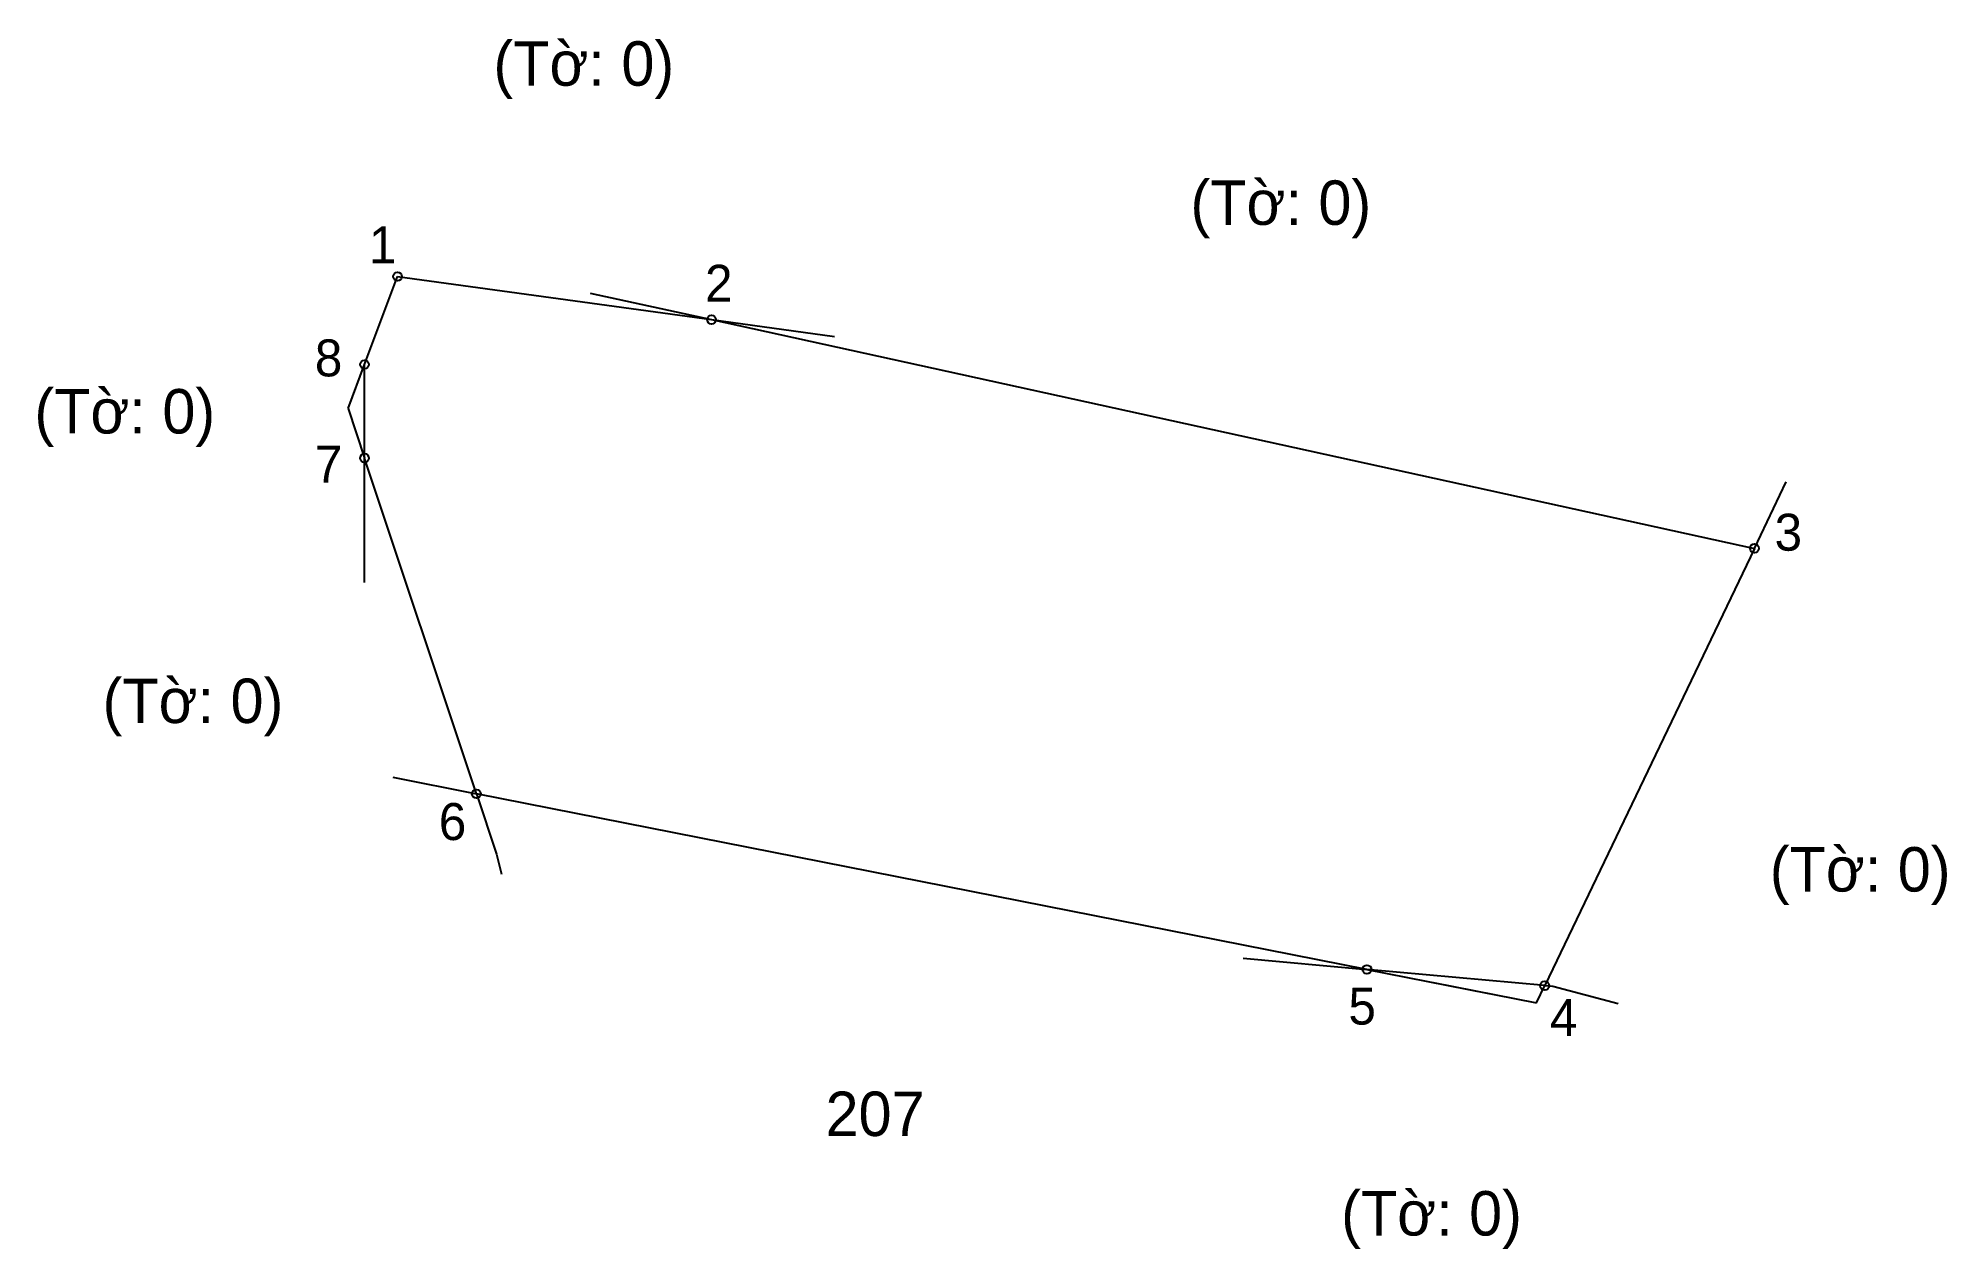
# Model space of a CAD drawing. Extents: x 550181 to 550297, y 1823278 to 1823351.
import ezdxf

# ---------------------------------------------------------------- set-up
doc = ezdxf.new("R2010")
doc.units = 0
for name, color, linetype in [('CanhThua', 7, 'Continuous'), ('MocDinhThua', 7, 'Continuous'), ('NhanTuCan', 7, 'Continuous'), ('RauThua', 7, 'Continuous'), ('SoHieuDinhThua', 7, 'Continuous')]:
    doc.layers.add(name, color=color, linetype=linetype)

msp = doc.modelspace()

# ---------------------------------------------------------------- linework, layer by layer
at = {"layer": 'CanhThua'}
for p, q in [((550201, 1823331.67), (550203, 1823337)), ((550203, 1823337), (550222.02, 1823334.39)), ((550222.02, 1823334.39), (550285.21, 1823320.53)), ((550201, 1823326), (550201, 1823331.67)), ((550207.78, 1823305.66), (550201, 1823326)), ((550285.21, 1823320.53), (550272.5, 1823294.04)), ((550261.73, 1823295.02), (550207.78, 1823305.66)), ((550272.5, 1823294.04), (550261.73, 1823295.02))]:
    msp.add_line(p, q, dxfattribs=at)
at = {"layer": 'MocDinhThua'}
for centre in [(550203, 1823337), (550222.02, 1823334.39), (550201, 1823331.67), (550201, 1823326), (550285.21, 1823320.53), (550207.78, 1823305.66), (550261.73, 1823295.02), (550272.5, 1823294.04)]:
    msp.add_circle(centre, 0.269, dxfattribs=at)
at = {"layer": 'RauThua'}
for p, q in [((550214.67, 1823336), (550222.02, 1823334.39)), ((550222.02, 1823334.39), (550229.48, 1823333.37)), ((550200, 1823329), (550201, 1823331.67)), ((550200, 1823329), (550201, 1823331.67)), ((550200, 1823329), (550201, 1823326)), ((550200, 1823329), (550201, 1823326)), ((550201, 1823318.47), (550201, 1823326)), ((550285.21, 1823320.53), (550287.14, 1823324.56)), ((550285.21, 1823320.53), (550287.14, 1823324.56)), ((550202.72, 1823306.66), (550207.78, 1823305.66)), ((550207.78, 1823305.66), (550209, 1823302)), ((550207.78, 1823305.66), (550209, 1823302)), ((550209, 1823302), (550209.29, 1823300.8)), ((550209, 1823302), (550209.29, 1823300.8)), ((550254.24, 1823295.71), (550261.73, 1823295.02)), ((550261.73, 1823295.02), (550269.12, 1823293.57)), ((550265.75, 1823294.23), (550272, 1823293)), ((550272, 1823293), (550272.5, 1823294.04)), ((550272.5, 1823294.04), (550273, 1823294)), ((550273, 1823294), (550276.95, 1823292.95))]:
    msp.add_line(p, q, dxfattribs=at)

# ---------------------------------------------------------------- texts
at = {"layer": 'NhanTuCan'}
for s, p in [('(Tờ: 0)', (550208.81, 1823348.56)), ('(Tờ: 0)', (550251.04, 1823340.13)), ('(Tờ: 0)', (550181, 1823327.49)), ('(Tờ: 0)', (550185.13, 1823309.95)), ('(Tờ: 0)', (550286.14, 1823299.74)), ('207', (550228.93, 1823284.93)), ('(Tờ: 0)', (550260.17, 1823278.9))]:
    msp.add_text(s, height=2.69, dxfattribs=at).set_placement(p)
at = {"layer": 'SoHieuDinhThua'}
for s, p in [('1', (550201.27, 1823337.8)), ('2', (550221.63, 1823335.47)), ('8', (550197.99, 1823330.95)), ('7', (550197.99, 1823324.52)), ('3', (550286.43, 1823320.39)), ('6', (550205.5, 1823302.86)), ('5', (550260.61, 1823291.68)), ('4', (550272.81, 1823290.98))]:
    msp.add_text(s, height=2.24, dxfattribs=at).set_placement(p)

doc.saveas('drawing.dxf')
